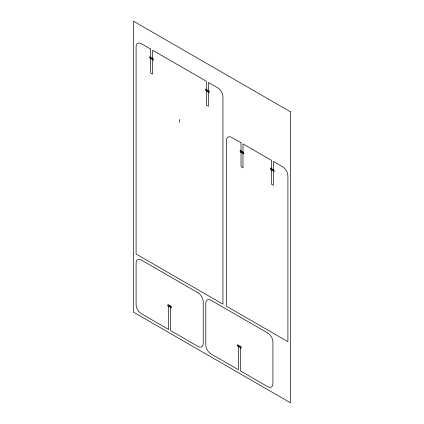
<?xml version="1.0" encoding="UTF-8"?>
<svg xmlns="http://www.w3.org/2000/svg" width="424" height="424" viewBox="0 0 424 424"><rect width="100%" height="100%" fill="white"/><g stroke="black" fill="none" stroke-linecap="round" stroke-linejoin="round"><path stroke-width="0.64" d="M179.522 119.43L179.522 122.414M290.488 111.83L133.512 21.2L133.512 312.17L290.488 402.8L290.488 111.83M150.615 49.078L141.256 43.677A7.303 4.214 60 0 0 136.093 46.661L136.093 254.034L222.945 304.183L222.945 96.805A7.303 4.214 60 0 0 217.782 87.858L208.428 82.457L208.428 106.307L206.483 105.189L206.483 81.339L152.555 50.202L152.555 74.052L150.615 72.933L150.615 49.078M241.028 142.782L231.674 137.381A7.303 4.214 60 0 0 226.511 140.36L226.511 306.239L287.907 341.686L287.907 175.806A7.303 4.214 60 0 0 282.744 166.865L273.385 161.459L273.385 185.309L271.445 184.191L271.445 160.341L242.973 143.9L242.973 167.75L241.028 166.632L241.028 142.782M198.056 292.793L141.256 259.997A7.303 4.214 60 0 0 136.093 262.981L136.093 304.718A7.303 4.214 60 0 0 141.256 313.659L168.688 329.496L168.688 305.646L170.628 306.769L170.628 330.619L198.056 346.456A7.303 4.214 60 0 0 203.223 343.472L203.223 301.734A7.303 4.214 60 0 0 198.056 292.793M267.767 333.036L210.967 300.245A7.303 4.214 60 0 0 205.804 303.229L205.804 344.966A7.303 4.214 60 0 0 210.967 353.908L238.399 369.744L238.399 345.894L240.339 347.018L240.339 370.868L267.767 386.704A7.303 4.214 60 0 0 272.929 383.72L272.929 341.983A7.303 4.214 60 0 0 267.767 333.036M169.881 306.515A1.166 0.673 60 0 0 171.232 307.84A1.166 0.673 60 0 0 170.962 306.059A1.166 0.673 60 0 0 169.881 306.515M167.814 305.322A1.166 0.673 60 0 0 169.165 306.647A1.166 0.673 60 0 0 168.895 304.867A1.166 0.673 60 0 0 167.814 305.322M237.525 345.571A1.166 0.673 60 0 0 238.876 346.89A1.166 0.673 60 0 0 238.606 345.115A1.166 0.673 60 0 0 237.525 345.571M239.587 346.763A1.166 0.673 60 0 0 240.943 348.083A1.166 0.673 60 0 0 240.673 346.307A1.166 0.673 60 0 0 239.587 346.763M240.159 151.283A1.166 0.673 60 0 0 241.51 152.603A1.166 0.673 60 0 0 241.24 150.822A1.166 0.673 60 0 0 240.159 151.283M242.221 152.476A1.166 0.673 60 0 0 243.572 153.795A1.166 0.673 60 0 0 243.302 152.015A1.166 0.673 60 0 0 242.221 152.476M272.637 170.035A1.166 0.673 60 0 0 273.989 171.354A1.166 0.673 60 0 0 273.719 169.573A1.166 0.673 60 0 0 272.637 170.035M270.57 168.842A1.166 0.673 60 0 0 271.922 170.162A1.166 0.673 60 0 0 271.651 168.381A1.166 0.673 60 0 0 270.57 168.842M151.808 58.772A1.166 0.673 60 0 0 153.159 60.097A1.166 0.673 60 0 0 152.889 58.316A1.166 0.673 60 0 0 151.808 58.772M149.741 57.579A1.166 0.673 60 0 0 151.092 58.904A1.166 0.673 60 0 0 150.822 57.123A1.166 0.673 60 0 0 149.741 57.579M207.739 91.065A1.166 0.673 60 0 0 209.09 92.39A1.166 0.673 60 0 0 208.82 90.609A1.166 0.673 60 0 0 207.739 91.065M205.672 89.872A1.166 0.673 60 0 0 207.029 91.197A1.166 0.673 60 0 0 206.753 89.416A1.166 0.673 60 0 0 205.672 89.872"/></g></svg>
